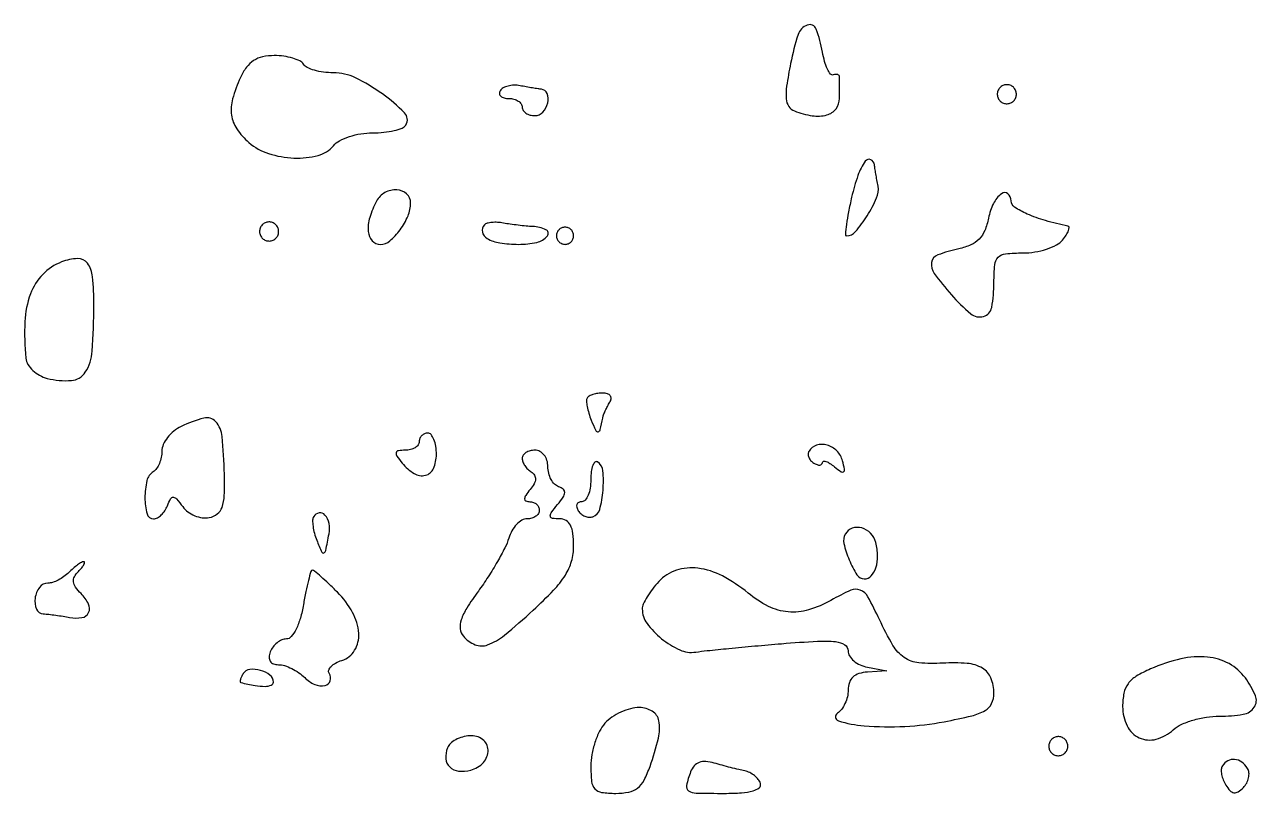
# Model space of a CAD drawing. Extents: x 0 to 5034, y 0 to 2560.
# Drawn here: x 3535 to 3678.6, y 0 to 89.6 of the extents above; entities that cross this region are included whole.
import ezdxf

# ---------------------------------------------------------------- set-up
doc = ezdxf.new("R2010")
doc.units = 0

msp = doc.modelspace()

# ---------------------------------------------------------------- linework, layer by layer
for points in [[(3624.293178, 85.084864, 0.011042), (3623.830301, 82.437944, 0.05774), (3623.777606, 80.962001, 0.12422), (3624.075457, 80.083368, 0.158913), (3624.73519, 79.548123, 0.052299), (3626.824503, 78.988058, 0.107027), (3628.509984, 79.082274, 0.160581), (3629.585145, 79.798306, 0.167755), (3630, 81), (3630, 82.559375), (3630, 83.5, 0.171119), (3629.940169, 83.669703, 0.142748), (3629.782572, 83.779688, 0.102715), (3629.543084, 83.808811, 0.060581), (3629.259821, 83.75, -0.321727), (3628.940488, 83.847667, -0.053358), (3628.587309, 84.430454, -0.04164), (3628.258636, 85.317112, -0.024694), (3628.009821, 86.417502, 0.048247), (3627.271753, 89.090383, 0.407913), (3626.242887, 89.562665, 0.232893), (3625.163181, 88.446704, 0.029021)], [(3560.160515, 83.452947, 0.038628), (3559.250471, 80.96226, 0.101141), (3559.115087, 79.0719, 0.118197), (3559.731683, 77.460236, 0.063998), (3561.15301, 75.867295, 0.101358), (3563.440095, 74.580706, 0.068385), (3566.398452, 74.061179, 0.072028), (3569.199653, 74.360708, 0.158237), (3571, 75.5, -0.099115), (3571.711665, 76.076071, -0.041356), (3572.854024, 76.559375, -0.038807), (3574.201672, 76.889166, -0.040628), (3575.563428, 77, 0.025392), (3576.87513, 77.066656, 0.032144), (3578.072145, 77.266974, 0.033695), (3579.018206, 77.556976, 0.164566), (3579.443666, 77.908849, 0.346068), (3579.282232, 79.334421, 0.041964), (3576.718835, 81.528042, 0.043559), (3573.554229, 83.411597, 0.11293), (3570.982292, 84, -0.032218), (3569.840543, 84.073645, -0.037722), (3568.777862, 84.29375, -0.041109), (3567.930142, 84.614591, -0.144298), (3567.5, 85, 0.141768), (3567.07433, 85.385226, 0.041958), (3566.246751, 85.70625, 0.03841), (3565.211159, 85.926317, 0.033164), (3564.101498, 86, 0.053532), (3562.745472, 85.8544, 0.090204), (3561.692052, 85.416642, 0.08987), (3560.857668, 84.634602, 0.052795)], [(3590.444954, 81.910933, 0.158234), (3590.360563, 81.565646, 0.191241), (3590.505305, 81.267587, 0.126796), (3590.88443, 81.066068, 0.059147), (3591.440983, 81, -0.062283), (3592.037096, 80.925455, -0.080552), (3592.542039, 80.70625, -0.097988), (3592.879982, 80.381379, -0.153634), (3593, 80, 0.148195), (3593.115568, 79.618646, 0.098894), (3593.440625, 79.29375, 0.082425), (3593.926543, 79.074694, 0.064853), (3594.5, 79, 0.213397), (3595.407143, 79.405635, 0.123295), (3595.974105, 80.482882, 0.149456), (3595.911773, 81.563888, 0.286153), (3595.25, 82.076511, -0.012202), (3594.849139, 82.127316, -0.003176), (3594.207416, 82.228784, -0.003226), (3593.477451, 82.353805, -0.003291), (3592.753971, 82.487445, 0.05232), (3592.044344, 82.547692, 0.056266), (3591.35546, 82.456044, 0.063249), (3590.788145, 82.235346, 0.130709)], [(3648.552786, 82.08541, 0.099038), (3648.401684, 81.679226, 0.097945), (3648.417584, 81.244476, 0.097945), (3648.597789, 80.848514, 0.099038), (3648.91459, 80.552786, 0.099038), (3649.320774, 80.401684, 0.097945), (3649.755524, 80.417584, 0.097945), (3650.151486, 80.597789, 0.099038), (3650.447214, 80.91459, 0.099038), (3650.598316, 81.320774, 0.097945), (3650.582416, 81.755524, 0.097945), (3650.402211, 82.151486, 0.099038), (3650.08541, 82.447214, 0.099038), (3649.679226, 82.598316, 0.097945), (3649.244476, 82.582416, 0.097945), (3648.848514, 82.402211, 0.099038)], [(3631.41067, 69.5, 0.008898), (3631.042511, 67.774241, 0.015251), (3630.805319, 66.321875, 0.009296), (3630.673345, 65.156785, 0.442082), (3630.816015, 65, 0.220308), (3631.85352, 65.48046, 0.03484), (3633.218199, 67.337408, 0.036729), (3634.323448, 69.406091, 0.153056), (3634.481627, 70.793607, -0.003399), (3634.350214, 71.501914, -0.003299), (3634.227075, 72.21906, -0.003256), (3634.127051, 72.851163, -0.012191), (3634.076511, 73.25, 0.267512), (3633.631902, 73.866961, 0.358346), (3632.994495, 73.694242, 0.071414), (3632.141232, 72.036758, 0.026218)], [(3576.015254, 69.028503, 0.049118), (3575.224147, 67.12152, 0.096359), (3575.055908, 65.49325, 0.160388), (3575.515869, 64.426906, 0.21458), (3576.464816, 64, 0.177296), (3577.571575, 64.405184, 0.059271), (3578.765589, 65.685579, 0.05757), (3579.691574, 67.313825, 0.100859), (3580, 68.82727, 0.21229), (3579.532973, 69.877674, 0.172584), (3578.383903, 70.353042, 0.140471), (3577.001865, 70.031404, 0.143888)], [(3647.360878, 67.05439, -0.04765), (3646.924898, 65.607255, -0.095651), (3646.274857, 64.611983, -0.096868), (3645.307104, 63.937946, -0.049799), (3643.897346, 63.477453, 0.034424), (3641.447611, 62.759674, 0.270392), (3640.723192, 61.879789, 0.202233), (3641.030563, 60.615245, 0.020058), (3643.030822, 58.129724, 0.037833), (3645.284027, 55.912211, 0.250516), (3646.776545, 55.592755, 0.284612), (3647.735198, 56.650777, 0.045432), (3648, 59.559017, -0.022615), (3648.093569, 61.626661, -0.173111), (3648.495392, 62.495305, -0.176715), (3649.351883, 62.903644, -0.02377), (3651.377555, 63, 0.039964), (3652.761894, 63.110824, 0.038522), (3654.12864, 63.440625, 0.041089), (3655.284664, 63.923827, 0.100341), (3656, 64.5, 0.027311), (3656.433501, 65.084533, 0.05448), (3656.69636, 65.596094, 0.095359), (3656.760714, 65.958674, 0.353211), (3656.622445, 66.125, -0.020211), (3653.991402, 66.764959, -0.034787), (3651.872883, 67.53483, -0.040084), (3650.394221, 68.339239, -0.253329), (3650, 69.067388, 0.221683), (3649.616928, 69.888936, 0.350868), (3648.880196, 69.906092, 0.116013), (3647.941471, 68.764502, 0.065041)], [(3562.552786, 66.08541, 0.099038), (3562.401684, 65.679226, 0.097945), (3562.417584, 65.244476, 0.097945), (3562.597789, 64.848514, 0.099038), (3562.91459, 64.552786, 0.099038), (3563.320774, 64.401684, 0.097945), (3563.755524, 64.417584, 0.097945), (3564.151486, 64.597789, 0.099038), (3564.447214, 64.91459, 0.099038), (3564.598316, 65.320774, 0.097945), (3564.582416, 65.755524, 0.097945), (3564.402211, 66.151486, 0.099038), (3564.08541, 66.447214, 0.099038), (3563.679226, 66.598316, 0.097945), (3563.244476, 66.582416, 0.097945), (3562.848514, 66.402211, 0.099038)], [(3588.595363, 66.26203, 0.257226), (3588.356239, 65.436242, 0.210669), (3588.910627, 64.686865, 0.091822), (3590.410486, 64.163959, 0.038101), (3592.559017, 64, 0.053857), (3594.714924, 64.232895, 0.169638), (3595.936254, 64.983879, 0.490338), (3595.767576, 65.709668, 0.097047), (3594.25, 66.076511, -0.011378), (3593.458088, 66.129209, -0.006816), (3592.520027, 66.226016, -0.006823), (3591.588619, 66.347892, -0.011783), (3590.818177, 66.478021, 0.033971), (3590.134667, 66.562501, 0.037999), (3589.471473, 66.548636, 0.041276), (3588.917896, 66.448261, 0.131633)], [(3597, 65, 0.099038), (3597.076342, 64.618362, 0.097945), (3597.29375, 64.29375, 0.097945), (3597.618362, 64.076342, 0.099038), (3598, 64, 0.099038), (3598.381638, 64.076342, 0.097945), (3598.70625, 64.29375, 0.097945), (3598.923658, 64.618362, 0.099038), (3599, 65, 0.099038), (3598.923658, 65.381638, 0.097945), (3598.70625, 65.70625, 0.097945), (3598.381638, 65.923658, 0.099038), (3598, 66, 0.099038), (3597.618362, 65.923658, 0.097945), (3597.29375, 65.70625, 0.097945), (3597.076342, 65.381638, 0.099038)], [(3539.315372, 61.951927, 0.109538), (3537.112896, 60.493362, 0.103485), (3535.678534, 58.212738, 0.078023), (3535.02763, 54.992744, 0.036443), (3535.151913, 50.727221, 0.109998), (3535.391632, 50.006495, 0.067841), (3535.952852, 49.306332, 0.062946), (3536.734533, 48.731705, 0.065664), (3537.623754, 48.379584, 0.078802), (3540.453298, 48.128152, 0.237937), (3542.069903, 49.088071, 0.125041), (3542.882248, 51.547804, 0.017705), (3543.069063, 56.916851, 0.022622), (3542.917395, 60.221614, 0.138252), (3542.312215, 61.801279, 0.248072), (3541.181157, 62.339087, 0.08124)], [(3600.581143, 46.083333, 0.14724), (3600.501937, 45.735012, 0.028149), (3600.583806, 45.083854, 0.027825), (3600.77108, 44.308485, 0.022467), (3601.054847, 43.5, 0.012814), (3601.569201, 42.310419, 0.343117), (3601.85667, 42.162217, 0.297583), (3602.107469, 42.402281, 0.010961), (3602.390313, 43.75, -0.043583), (3602.491481, 44.112645, -0.016604), (3602.692301, 44.597917, -0.016296), (3602.946602, 45.113564, -0.01921), (3603.221324, 45.583333, 0.113551), (3603.369037, 45.998991, 0.191523), (3603.274147, 46.351228, 0.158744), (3602.939841, 46.587039, 0.075006), (3602.412023, 46.666667, 0.035902), (3601.813593, 46.623641, 0.041246), (3601.255452, 46.495312, 0.045587), (3600.811346, 46.307783, 0.141984)], [(3553.25, 42.779505, 0.058922), (3552.389531, 42.231509, 0.055475), (3551.660937, 41.487855, 0.05968), (3551.165246, 40.670427, 0.106879), (3551, 39.906203, -0.050658), (3550.925865, 39.176356, -0.047891), (3550.70625, 38.461761, -0.051489), (3550.383304, 37.866038, -0.104774), (3550, 37.5, 0.199857), (3549.248345, 36.453129, 0.058541), (3549.023928, 34.444068, 0.063525), (3549.271985, 32.584118, 0.340106), (3550.031385, 32, 0.12606), (3550.469297, 32.112189, 0.063981), (3550.932197, 32.449258, 0.057348), (3551.34852, 32.944483, 0.054573), (3551.649652, 33.52939, -0.03088), (3552.021278, 34.34368, -0.293454), (3552.340066, 34.522008, -0.205909), (3552.722741, 34.329066, -0.016574), (3553.434364, 33.420649, 0.076689), (3554.032636, 32.821242, 0.060258), (3554.833461, 32.370243, 0.061075), (3555.705988, 32.128267, 0.084899), (3556.515187, 32.14515, 0.116781), (3557.456051, 32.568436, 0.145807), (3558.014817, 33.341354, 0.075397), (3558.271491, 34.70637, 0.014813), (3558.28584, 37.209016, 0.017097), (3558.029673, 41.614455, 0.162087), (3557.280437, 43.321217, 0.277923), (3555.892261, 43.740916, 0.050245)], [(3581, 41, -0.159372), (3580.875257, 40.618582, -0.096868), (3580.523407, 40.29375, -0.078585), (3579.99802, 40.074395, -0.059737), (3579.377555, 40, 0.035496), (3578.565314, 39.942264, 0.304492), (3578.308142, 39.71069, 0.217533), (3578.381629, 39.310961, 0.020633), (3579, 38.5, 0.081419), (3580.404326, 37.279221, 0.202213), (3581.723995, 37.07428, 0.233106), (3582.660948, 37.868302, 0.102797), (3583, 39.5, 0.038131), (3582.926884, 40.457356, 0.057076), (3582.70625, 41.265625, 0.074992), (3582.382936, 41.817169, 0.226478), (3582, 42, 0.099038), (3581.618362, 41.923658, 0.097945), (3581.29375, 41.70625, 0.097945), (3581.076342, 41.381638, 0.099038)], [(3626.439699, 39.902432, 0.132021), (3626.337897, 39.562589, 0.100584), (3626.404663, 39.178182, 0.087971), (3626.630859, 38.807546, 0.073577), (3626.983688, 38.510081, 0.047815), (3627.373526, 38.317898, 0.1041), (3627.701458, 38.266654, 0.181382), (3627.913567, 38.359172, 0.202874), (3628, 38.563428, -0.354361), (3628.124516, 38.717057, -0.137271), (3628.417514, 38.698204, -0.062022), (3628.875206, 38.470882, -0.026971), (3629.421326, 38.065294, 0.017944), (3630.18244, 37.478433, 0.330056), (3630.469807, 37.483215, 0.285403), (3630.578743, 37.772158, 0.015074), (3630.348279, 38.776183, 0.13259), (3629.696693, 39.915731, 0.12748), (3628.551071, 40.593357, 0.144447), (3627.328622, 40.585582, 0.18299)], [(3593, 39.059017, 0.09317), (3593.076639, 38.651299, 0.052969), (3593.308014, 38.204085, 0.050372), (3593.647472, 37.787676, 0.058221), (3594.048558, 37.469989, -0.110253), (3594.435208, 37.092663, -0.160707), (3594.556329, 36.63606, -0.115588), (3594.391203, 36.081807, -0.043282), (3593.926114, 35.410972, 0.023542), (3593.418438, 34.737093, 0.141986), (3593.283505, 34.325079, 0.313517), (3593.437216, 34.086961, 0.097798), (3593.877555, 34, -0.087854), (3594.306129, 33.924111, -0.094595), (3594.670282, 33.70625, -0.100072), (3594.913879, 33.381483, -0.111474), (3595, 33, -0.141874), (3594.889573, 32.61866, -0.099744), (3594.57917, 32.29375, -0.084602), (3594.114976, 32.074877, -0.068054), (3593.567388, 32, 0.135833), (3592.968, 31.834105, 0.068523), (3592.351878, 31.339063, 0.060199), (3591.812987, 30.6105, 0.054454), (3591.441235, 29.75, -0.042646), (3590.985915, 28.62391, -0.013086), (3590.112895, 27.009209, -0.012991), (3589.036816, 25.245398, -0.013882), (3587.893134, 23.579224, 0.016458), (3586.542545, 21.589733, 0.060447), (3585.891745, 20.217112, 0.107611), (3585.780243, 19.184787, 0.147537), (3586.141732, 18.329224, 0.124384), (3587.511171, 17.329539, 0.186583), (3588.974099, 17.308833, 0.083799), (3590.930147, 18.433936, 0.013386), (3594.271796, 21.340962, 0.016161), (3596.652006, 23.672389, 0.050277), (3598.032284, 25.440021, 0.071936), (3598.75326, 27.059409, 0.06892), (3599, 28.840962, 0.029577), (3598.913108, 30.308599, 0.089283), (3598.621603, 31.263229, 0.142923), (3598.111818, 31.801329, 0.132896), (3597.377555, 32, -0.033815), (3596.526414, 32.057629, -0.333149), (3596.285979, 32.294713, -0.197775), (3596.388792, 32.712556, -0.014577), (3597.127555, 33.662621, 0.024158), (3597.772085, 34.525095, 0.134492), (3597.955457, 35.067364, 0.241964), (3597.785586, 35.451776, 0.089044), (3597.25, 35.745955, -0.120752), (3596.771861, 36.049065, -0.0687), (3596.367188, 36.606103, -0.062181), (3596.09319, 37.319108, -0.060745), (3596, 38.083333, 0.076722), (3595.886976, 38.815576, 0.089679), (3595.559375, 39.436979, 0.100762), (3595.07205, 39.85239, 0.12694), (3594.5, 40, 0.06085), (3593.926402, 39.929934, 0.079459), (3593.440625, 39.723586, 0.097386), (3593.1154, 39.417907, 0.156819)], [(3601, 36.559017, -0.039491), (3600.922487, 35.579141, -0.058692), (3600.688914, 34.751711, -0.077186), (3600.346306, 34.188419, -0.221071), (3599.940983, 34, 0.116908), (3599.589513, 33.916682, 0.185914), (3599.384183, 33.690744, 0.154935), (3599.362811, 33.349752, 0.077339), (3599.532624, 32.947214, 0.083548), (3599.861999, 32.571888, 0.075297), (3600.307464, 32.308788, 0.077604), (3600.797567, 32.19492, 0.099107), (3601.256688, 32.252229, 0.253651), (3602.043017, 33.092546, 0.043173), (3602.425081, 35.330317, 0.043284), (3602.416628, 37.612436, 0.235991), (3601.786222, 38.632122, 0.336059), (3601.488294, 38.603785, 0.116795), (3601.230953, 38.223586, 0.061374), (3601.055663, 37.50697, 0.029334)], [(3568.69423, 32.266312, 0.128674), (3568.576189, 31.838401, 0.035727), (3568.617025, 31.137604, 0.033562), (3568.779601, 30.321893, 0.029672), (3569.054847, 29.5, 0.008409), (3569.637706, 28.118704, 0.433084), (3569.885032, 28.03197, 0.224977), (3570.101967, 28.318463, 0.004068), (3570.487445, 30.246029, 0.094541), (3570.488325, 31.470337, 0.135348), (3570.011968, 32.439431, 0.25179), (3569.324356, 32.691635, 0.229906)], [(3630.67643, 30.25, 0.192617), (3630.503721, 29.119307, 0.042304), (3631.121872, 27.21293, 0.041463), (3632.031593, 25.469754, 0.257186), (3632.884442, 25, 0.209898), (3633.682038, 25.350259, 0.110094), (3634.234485, 26.30643, 0.081168), (3634.434094, 27.696443, 0.05867), (3634.220612, 29.25, 0.129383), (3633.624026, 30.313801, 0.132608), (3632.586151, 30.934075, 0.151719), (3631.48177, 30.905204, 0.179742)], [(3540.15, 25.75, -0.04182), (3539.584153, 25.271642, -0.036057), (3538.91871, 24.867188, -0.037688), (3538.257739, 24.588738, -0.081019), (3537.713695, 24.5, 0.235984), (3536.746399, 24.016544, 0.12433), (3536.215045, 22.747152, 0.14047), (3536.380899, 21.479293, 0.283189), (3537.176676, 20.923489, -0.012882), (3537.807242, 20.870703, -0.005953), (3538.62417, 20.771216, -0.005892), (3539.480831, 20.646232, -0.008146), (3540.246029, 20.512555, 0.086515), (3541.683974, 20.488624, 0.246866), (3542.46196, 21.067882, 0.23276), (3542.451279, 22.071378, 0.079511), (3541.573477, 23.283666, -0.041967), (3540.93764, 24.036245, -0.125245), (3540.696632, 24.66051, -0.153345), (3540.80618, 25.245645, -0.074136), (3541.264286, 25.864286, 0.020759), (3541.665984, 26.300799, 0.048056), (3541.919509, 26.666384, 0.108721), (3541.990759, 26.901958, 0.436984), (3541.9, 27, 0.13383), (3541.632674, 26.927143, 0.022027), (3541.179688, 26.632812, 0.022866), (3540.665235, 26.228596, 0.018427)], [(3567.5, 22, -0.028295), (3567.142498, 20.430375, -0.044856), (3566.643957, 19.145668, -0.055738), (3566.078885, 18.266368, -0.225787), (3565.519091, 18, 0.101979), (3564.977157, 17.888307, 0.066785), (3564.428271, 17.559375, 0.063225), (3563.955908, 17.07346, 0.069755), (3563.638374, 16.5, 0.076456), (3563.502899, 15.876014, 0.159479), (3563.627027, 15.40006, 0.16654), (3564.002773, 15.10278, 0.085025), (3564.602813, 15, -0.076784), (3565.301489, 14.892069, -0.038283), (3566.133794, 14.556675, -0.036853), (3566.960968, 14.068385, -0.044645), (3567.652048, 13.490809, 0.09652), (3568.812839, 12.70862, 0.14509), (3570.01787, 12.572674, 0.282362), (3570.618054, 13.105721, 0.215169), (3570.501791, 13.997102, -0.224878), (3570.45965, 14.374577, -0.112796), (3570.718656, 14.791523, -0.075949), (3571.252494, 15.187901, -0.044968), (3571.985479, 15.495391, 0.183381), (3573.472617, 16.673737, 0.152314), (3573.94698, 18.648934, 0.109637), (3573.232085, 21.088954, 0.070613), (3571.454545, 23.454545, 0.006719), (3570.452549, 24.429969, 0.010052), (3569.549115, 25.252273, 0.005434), (3568.772277, 25.916549, 0.175927), (3568.542443, 26, 0.333344), (3568.374597, 25.87411, 0.007204), (3568.084983, 24.825, 0.013543), (3567.7855, 23.533476, 0.008351)], [(3608.923404, 24.687409, 0.024677), (3608.187212, 23.814578, 0.027105), (3607.565, 22.899488, 0.027952), (3607.124208, 22.067195, 0.108211), (3607, 21.5, 0.1599), (3607.555042, 19.808786, 0.064402), (3609.255479, 18.029915, 0.063953), (3611.378313, 16.723779, 0.144489), (3613.230547, 16.468697, -0.011302), (3614.555403, 16.638582, -0.001882), (3617.109911, 16.897896, -0.002063), (3620.116463, 17.179148, -0.001826), (3623.25, 17.447705, -0.006192), (3627.446665, 17.739665, -0.04117), (3629.541851, 17.686814, -0.111986), (3630.603448, 17.32253, -0.259926), (3631, 16.611252, 0.139125), (3631.168861, 16.016129, 0.078953), (3631.660937, 15.444244, 0.06842), (3632.38968, 14.981181, 0.05986), (3633.25, 14.705733), (3635.5, 14.272364), (3633.25, 14.136182, 0.059572), (3632.258729, 13.956359, 0.112222), (3631.557342, 13.552937, 0.124246), (3631.143531, 12.918693, 0.082906), (3631, 12.059017, -0.057706), (3630.907294, 11.258429, -0.049929), (3630.632812, 10.457975, -0.05251), (3630.228721, 9.776202, -0.092967), (3629.75, 9.334296, 0.641467), (3629.865117, 8.45336, 0.055452), (3632.863289, 7.878745, 0.031928), (3637.610221, 7.808798, 0.03469), (3642.195336, 8.354467, 0.011243), (3645.417899, 9.042299, 0.071663), (3646.969346, 9.654518, 0.152056), (3647.725638, 10.466238, 0.112537), (3648, 11.669782, 0.097725), (3647.648627, 13.450371, 0.163952), (3646.659256, 14.590603, 0.11362), (3644.873225, 15.152566, 0.034856), (3642.027869, 15.177842, -0.03785), (3639.242244, 15.219245, -0.128656), (3637.548248, 15.830761, -0.109851), (3636.221989, 17.255445, -0.023834), (3634.650979, 20.25, 0.016316), (3633.306061, 22.91003, 0.174522), (3632.414076, 23.699465, 0.203949), (3631.294951, 23.673206, 0.023373), (3629, 22.5, -0.057901), (3626.395017, 21.387432, -0.094228), (3624.009636, 21.147934, -0.094149), (3621.701414, 21.800637, -0.057721), (3619.326725, 23.351834, 0.052515), (3616.344797, 25.344156, 0.089337), (3613.493587, 26.244547, 0.112349), (3610.972279, 26.001555, 0.125892)], [(3666.25, 14.509132, 0.033454), (3664.589466, 13.651188, 0.097841), (3663.64104, 12.787211, 0.11037), (3663.155964, 11.692322, 0.04934), (3663, 10.115662, 0.113797), (3663.519656, 7.861969, 0.173612), (3664.940997, 6.473328, 0.176267), (3666.902818, 6.314041, 0.117443), (3668.900404, 7.409867, -0.07735), (3669.829958, 8.02044, -0.034728), (3671.202436, 8.532898, -0.033323), (3672.757804, 8.882835, -0.038689), (3674.269724, 9, 0.039602), (3677.067723, 9.221961, 0.206645), (3678.343959, 10.032588, 0.254544), (3678.477784, 11.381837, 0.057458), (3677.303463, 13.459589, 0.112454), (3675.401087, 15.120074, 0.100076), (3672.884791, 15.88237, 0.080426), (3669.802243, 15.679125, 0.045948)], [(3560.473008, 13.956326, 0.025609), (3560.268505, 13.584083, 0.046182), (3560.146358, 13.258446, 0.066853), (3560.114586, 13.021062, 0.344656), (3560.190983, 12.923489, 0.016663), (3561.854924, 12.569889, 0.047861), (3563.030737, 12.475124, 0.088289), (3563.747693, 12.614012, 0.310247), (3564, 12.981495, 0.233759), (3563.60279, 13.784685, 0.095942), (3562.484522, 14.340063, 0.095519), (3561.235926, 14.439157, 0.230444)], [(3602.654988, 8.171259, 0.068189), (3602.020321, 7.242366, 0.035911), (3601.486153, 5.948154, 0.034931), (3601.121666, 4.519597, 0.045025), (3601, 3.171259, 0.026792), (3601.096612, 1.369563, 0.159835), (3601.478787, 0.52318, 0.175456), (3602.267092, 0.110473, 0.033744), (3603.902175, 0, 0.04834), (3605.432166, 0.148265, 0.118993), (3606.451498, 0.61585, 0.107369), (3607.207479, 1.531957, 0.035159), (3607.902175, 3.149223, 0.024111), (3608.873767, 6.438482, 0.105155), (3608.933239, 8.4565, 0.21262), (3608.173398, 9.569355, 0.139065), (3606.654988, 10, 0.065317), (3605.635986, 9.866313, 0.042003), (3604.51267, 9.462807, 0.041706), (3603.460678, 8.871356, 0.059994)], [(3584.294977, 5.326314, 0.108722), (3584.101285, 4.043126, 0.185994), (3584.551211, 3.073784, 0.169169), (3585.579265, 2.598205, 0.088706), (3587.000996, 2.710511, 0.145046), (3588.482241, 3.606207, 0.194434), (3589.021953, 5.063119, 0.232521), (3588.37105, 6.294614, 0.17754), (3586.88359, 6.716278, 0.051679), (3586.039032, 6.563944, 0.052812), (3585.250165, 6.242213, 0.058226), (3584.629641, 5.809355, 0.12032)], [(3654.552786, 6.08541, 0.099038), (3654.401684, 5.679226, 0.097945), (3654.417584, 5.244476, 0.097945), (3654.597789, 4.848514, 0.099038), (3654.91459, 4.552786, 0.099038), (3655.320774, 4.401684, 0.097945), (3655.755524, 4.417584, 0.097945), (3656.151486, 4.597789, 0.099038), (3656.447214, 4.91459, 0.099038), (3656.598316, 5.320774, 0.097945), (3656.582416, 5.755524, 0.097945), (3656.402211, 6.151486, 0.099038), (3656.08541, 6.447214, 0.099038), (3655.679226, 6.598316, 0.097945), (3655.244476, 6.582416, 0.097945), (3654.848514, 6.402211, 0.099038)], [(3612.637906, 2.498781, 0.033969), (3612.15462, 0.928086, 0.319448), (3612.407011, 0.310251, 0.135993), (3613.301283, 0.03925, 0.005979), (3616.583333, 0, 0.016517), (3618.585193, 0.066146, 0.051107), (3619.917019, 0.292277, 0.103455), (3620.633457, 0.662071, 0.312045), (3620.779124, 1.162627, 0.08949), (3620.524327, 1.628748, 0.055789), (3620.080722, 2.068093, 0.053727), (3619.527555, 2.416258, 0.064671), (3618.945791, 2.612441, -0.009947), (3618.244021, 2.766409, -0.004156), (3617.304273, 3.000551, -0.00411), (3616.302381, 3.267844, -0.005318), (3615.387906, 3.530382, 0.052601), (3614.401207, 3.715137, 0.110162), (3613.631945, 3.607168, 0.127731), (3613.053923, 3.200618, 0.084534)], [(3674.625, 3.202254, 0.128913), (3674.499676, 2.793007, 0.054315), (3674.53893, 2.214702, 0.048831), (3674.719473, 1.572073, 0.045558), (3675.024342, 0.960613, 0.049513), (3675.515686, 0.317652, 0.171369), (3675.973481, 0.079383, 0.178702), (3676.466633, 0.186157, 0.05468), (3677.071227, 0.671227, 0.071796), (3677.462104, 1.193973, 0.071784), (3677.689232, 1.805944, 0.077767), (3677.723638, 2.410595, 0.114292), (3677.553851, 2.912868, 0.095917), (3676.879577, 3.644206, 0.134869), (3676.055341, 3.960683, 0.150865), (3675.252279, 3.797069, 0.129914)]]:
    msp.add_lwpolyline(points, format="xyb", close=True)

doc.saveas('drawing.dxf')
